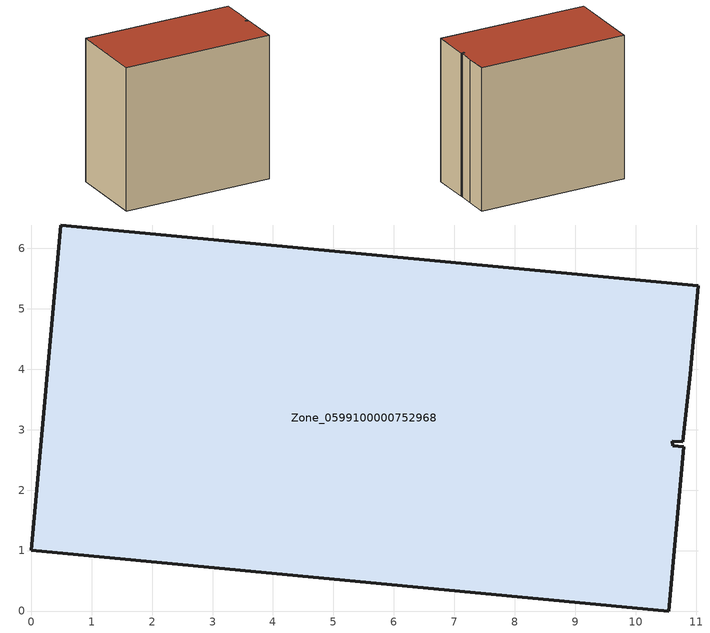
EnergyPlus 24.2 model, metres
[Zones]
Zone_0599100000752968
 floor ground (C_G): 0.49,6.39 11.04,5.38 10.9,3.92 10.78,2.8 10.61,2.81 10.61,2.74 10.8,2.72 10.55,0 0,1.01 z0
 wall outside (C_F): 10.8,2.72 10.61,2.74 10.61,2.81 10.78,2.8 10.9,3.92 11.04,5.38 0.49,6.39 0,1.01 10.55,0 10.8,2.72 z0:10.18
 roof outside (C_R): 10.78,2.8 10.9,3.92 11.04,5.38 0.49,6.39 0,1.01 10.55,0 10.8,2.72 10.61,2.74 10.61,2.81 z10.18
[BUILDING]
Pand.0599100000752968: North Axis=0; Terrain=City; Loads Convergence Tolerance Value=0.04; Temperature Convergence Tolerance Value=0.4; Solar Distribution=FullExterior; Maximum Number of Warmup Days=25; Minimum Number of Warmup Days=1
[Site:Location]
Rotterdam.The.Hague.AP_ZH_NLD Design_Conditions: Latitude=51.96; Longitude=4.45; Time Zone=1; Elevation=-4.5
[SITE:GROUNDTEMPERATURE:BUILDINGSURFACE]
18, 18, 18, 18, 18, 18, 18, 18, 18, 18, 18, 18
[MATERIAL] Thermal Absorptance=0.9; Solar Absorptance=0.7; Visible Absorptance=0.7
Name | Roughness | Thickness | Conductivity | Density | Specific Heat
G.TI.2006-2014 | MediumSmooth | 0.15 | 0.06 | 540 | 1210
F.TI.2006-2014 | Rough | 0.3 | 0.12 | 1920 | 840
R.TI.2006-2014 | MediumRough | 0.2 | 0.08 | 1500 | 1000
[CONSTRUCTION]
C_G: G.TI.2006-2014
C_F: F.TI.2006-2014
C_R: R.TI.2006-2014
[ZONE]
Zone_0599100000752968: Type=1; Multiplier=1; Ceiling Height=Autocalculate; Volume=Autocalculate; Floor Area=autocalculate; Part of Total Floor Area=Yes
[ZONEINFILTRATION:DESIGNFLOWRATE]
Infil_Zone_0599100000752968: Zone or ZoneList or Space or SpaceList=Zone_0599100000752968; Schedule=AlwaysOn; Design Flow Rate Calculation Method=Flow/Area; Flow Rate per Floor Area=0.0015; Constant Term Coefficient=1; Temperature Term Coefficient=0; Velocity Term Coefficient=0; Velocity Squared Term Coefficient=0
[HVACTEMPLATE:ZONE:IDEALLOADSAIRSYSTEM]
Zone_0599100000752968: Maximum Heating Supply Air Temperature=50; Minimum Cooling Supply Air Temperature=13; Maximum Heating Supply Air Humidity Ratio=0.0156; Minimum Cooling Supply Air Humidity Ratio=0.0077; Heating Limit=NoLimit; Cooling Limit=NoLimit; Dehumidification Control Type=ConstantSensibleHeatRatio; Cooling Sensible Heat Ratio=0.7; Dehumidification Setpoint=60; Humidification Control Type=None; Humidification Setpoint=30; Outdoor Air Method=None; Outdoor Air Flow Rate per Person=0.00944; Outdoor Air Flow Rate per Zone Floor Area=0; Outdoor Air Flow Rate per Zone=0; Demand Controlled Ventilation Type=None; Outdoor Air Economizer Type=NoEconomizer; Heat Recovery Type=None; Sensible Heat Recovery Effectiveness=0.7; Latent Heat Recovery Effectiveness=0.65
[ZONECONTROL:THERMOSTAT]
ThermostatControl_Zone_0599100000752968: Zone or ZoneList=Zone_0599100000752968; Control Type Schedule=DualSetpointControlType; Control 1=Thermostat_Zone_0599100000752968; Temperature Difference Between Cutout And Setpoint=0
[THERMOSTATSETPOINT:DUALSETPOINT]
Thermostat_Zone_0599100000752968: Heating Setpoint Temperature Schedule=HeatingSetpoint_Zone_0599100000752968; Cooling Setpoint Temperature Schedule=CoolingSetpoint_Zone_0599100000752968
[SCHEDULE:COMPACT]
HeatingSetpoint_Zone_0599100000752968: Through: 12/31, For: AllDays, Until: 24:00, 21
CoolingSetpoint_Zone_0599100000752968: Through: 12/31, For: AllDays, Until: 24:00, 24
DualSetpointControlType: Through: 12/31, For: AllDays, Until: 24:00, 4
AlwaysOn: Through: 12/31, For: AllDays, Until: 24:00, 1
